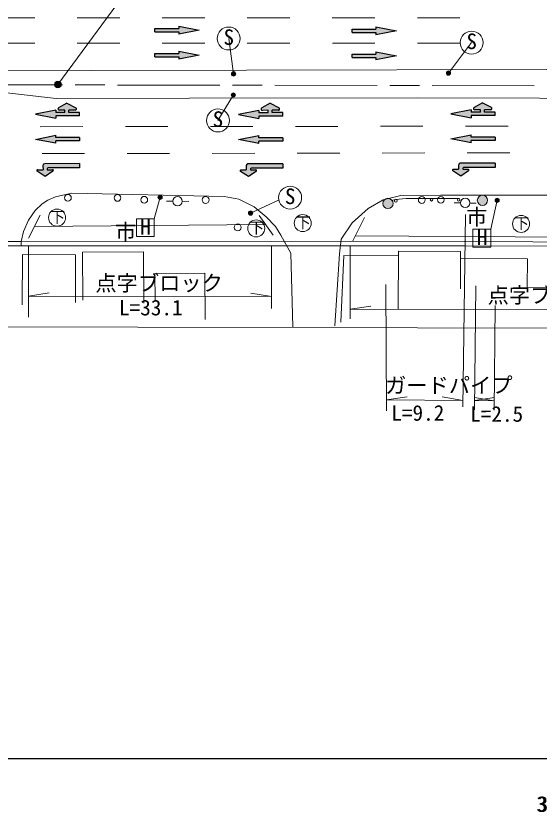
# Model space of a CAD drawing. Units: millimetres at full size, sheet at 1:1000; details may follow other scales. Extents: x 40000 to 680000, y 20000 to 380000.
# Drawn here: x 303529 to 365050, y 198715 to 292363 of the extents above; entities that cross this region are included whole.
import ezdxf
from ezdxf.enums import TextEntityAlignment as Align

# ---------------------------------------------------------------- set-up
doc = ezdxf.new("R2010")
doc.units = ezdxf.units.MM
doc.header["$LTSCALE"] = 1000
doc.linetypes.add('CHAIN', pattern=[18.5, 12, -1.5, 3.5, -1.5])
for name, color, linetype, lineweight in [('M-BGD', 7, 'Continuous', 13), ('M-BGD-EXST', 7, 'Continuous', 13), ('M-BMK', 2, 'CHAIN', 13), ('M-STR-HTXT', 7, 'Continuous', 13), ('M-STR-STR3', 7, 'Continuous', 25), ('M-STR-STRC', 7, 'Continuous', 13), ('M-TTL-BAND', 7, 'Continuous', 25)]:
    doc.layers.add(name, color=color, linetype=linetype, lineweight=lineweight)
doc.styles.add('ＭＳ ゴシック', font='')
doc.styles.get('ＭＳ ゴシック').set_extended_font_data('MS Gothic')

msp = doc.modelspace()

# ---------------------------------------------------------------- hatches: boundary and pattern name
at = {"layer": 'M-BGD'}
for points in [[(346736, 270055, 1), (347824, 270561, 1)], [(357842, 270420, 1), (358930, 270926, 1)]]:
    msp.add_hatch(color=256, dxfattribs=at).paths.add_polyline_path(points)
at = {"layer": 'M-BGD-EXST'}
for points in [[(329351, 285650, 1), (328898, 285439, 1)], [(354621, 285748, 1), (354167, 285537, 1)], [(329327, 283168, 1), (328873, 282957, 1)], [(320711, 271134, 1), (320257, 270923, 1)], [(360344, 270782, 1), (359891, 270571, 1)], [(331349, 269273, 1), (330895, 269062, 1)]]:
    msp.add_hatch(color=256, dxfattribs=at).paths.add_polyline_path(points)
at = {"layer": 'M-STR-STR3'}
for points in [[(309755, 281277), (310498, 281279, 0.78564), (310566, 281563), (309518, 282101), (308544, 281554, 0.77336), (308618, 281274), (309288, 281276), (309289, 281001), (308209, 280997), (308209, 281272), (305813, 280791), (308212, 280325), (308211, 280600), (311022, 280609), (311021, 281006), (309756, 281002)], [(333655, 281259), (334398, 281262, 0.78564), (334466, 281545), (333418, 282084), (332444, 281537, 0.77336), (332518, 281256), (333188, 281258), (333188, 280983), (332109, 280979), (332108, 281254), (329713, 280773), (332111, 280307), (332110, 280582), (334922, 280591), (334920, 280988), (333655, 280984)], [(358621, 281326), (359364, 281328, 0.78564), (359432, 281611), (358384, 282150), (357410, 281603, 0.77336), (357484, 281322), (358154, 281324), (358155, 281049), (357075, 281046), (357074, 281321), (354679, 280839), (357077, 280373), (357077, 280648), (359888, 280657), (359887, 281055), (358622, 281051)], [(306713, 274274), (306093, 274272, 0.74206), (306038, 274089), (306965, 273475), (307888, 274095, 0.74206), (307832, 274278), (307213, 274276), (307212, 274376, -0.41421), (307312, 274476), (311018, 274488), (311017, 274988), (306911, 274975, 0.41388), (306711, 274775)], [(330612, 274257), (329993, 274255, 0.74206), (329938, 274071), (330865, 273457), (331788, 274077, 0.74206), (331732, 274260), (331112, 274258), (331112, 274358, -0.41421), (331212, 274459), (334918, 274470), (334916, 274970), (330810, 274957, 0.41388), (330611, 274757)], [(355579, 274323), (354959, 274321, 0.74206), (354904, 274138), (355831, 273524), (356754, 274143, 0.74206), (356698, 274326), (356079, 274324), (356078, 274424, -0.41421), (356178, 274525), (359884, 274537), (359883, 275037), (355776, 275024, 0.41388), (355577, 274823)]]:
    msp.add_hatch(color=256, dxfattribs=at).paths.add_polyline_path(points)
at = {"layer": 'M-STR-STRC'}
for points in [[(322683, 290888), (319872, 290887), (319872, 290490), (322683, 290491), (322683, 290216), (325081, 290690), (322683, 291163)], [(345866, 290820), (343055, 290819), (343055, 290421), (345866, 290422), (345867, 290147), (348264, 290622), (345866, 291095)], [(322684, 287934), (319873, 287934), (319873, 287536), (322684, 287537), (322684, 287262), (325081, 287736), (322684, 288209)], [(345867, 287866), (343056, 287865), (343056, 287467), (345867, 287468), (345867, 287193), (348265, 287668), (345867, 288141)], [(308825, 284462, 1), (308099, 284125, 1)], [(308210, 277652), (311021, 277661), (311020, 278058), (308209, 278049), (308208, 278324), (305812, 277843), (308211, 277377)], [(332110, 277634), (334921, 277643), (334920, 278040), (332108, 278032), (332108, 278307), (329712, 277825), (332111, 277359)], [(357076, 277700), (359887, 277709), (359886, 278107), (357075, 278098), (357074, 278373), (354678, 277891), (357077, 277425)]]:
    msp.add_hatch(color=256, dxfattribs=at).paths.add_polyline_path(points)

# ---------------------------------------------------------------- linework, layer by layer
at = {"layer": 'M-BGD'}
for p, q in [((321996, 270573), (321246, 270584)), ((323096, 270556), (323846, 270544)), ((355819, 270372), (355069, 270383)), ((356919, 270355), (357668, 270343)), ((306369, 268946), (305002, 266233)), ((332151, 268883), (333782, 266561)), ((344521, 268651), (343156, 265901)), ((305685, 267589), (332892, 267829))]:
    msp.add_line(p, q, dxfattribs=at)
for points in [[(258030, 285955), (288030, 285988), (312408, 285962), (330656, 285986), (365970, 286054), (366764, 286035), (367620, 285916), (379745, 283807)], [(379450, 282663), (350768, 282713), (323936, 282694), (308244, 282651), (287408, 285022), (258018, 285052)], [(336082, 255779), (335861, 264468), (334698, 266589), (334040, 267593), (332975, 268714), (331546, 269889), (329756, 270796), (328030, 271125), (310100, 271505), (308195, 271092), (307296, 270689), (306630, 270257), (305779, 269468), (304994, 268323), (304419, 266989), (304164, 265824), (304164, 265324)], [(379730, 271173), (370179, 271268), (359915, 271293), (353474, 271298), (348807, 271235), (346707, 270717), (344936, 269692), (343077, 268025), (341785, 266102), (341570, 264382), (341014, 255894)], [(355711, 270879), (349426, 270898), (348182, 270762), (347695, 270635)], [(343458, 266509), (368500, 266323), (396118, 266127), (405104, 262537)], [(400774, 240913), (401032, 261168), (396312, 265151), (356269, 265338), (335059, 265304), (304164, 265324), (275681, 265325), (263034, 265157), (240488, 265101), (237529, 261579), (225683, 261678)], [(401274, 240906), (401535, 261398), (396495, 265650), (356270, 265838), (335059, 265804), (304164, 265824), (275677, 265825), (263030, 265657), (240254, 265600), (237298, 262081), (225687, 262178)], [(304263, 258374), (304283, 264292), (310540, 264272), (310521, 258669)], [(311382, 258913), (311348, 264579), (318516, 264622), (318552, 258575)], [(348523, 264126), (342072, 264188), (341756, 256340)], [(355816, 260267), (355815, 264641), (348528, 264683), (348462, 257906)], [(355815, 263869), (363696, 263796), (363665, 260404), (369893, 260347), (369866, 257515)], [(319901, 258975), (319874, 262046), (325736, 262098), (325785, 256669)]]:
    msp.add_lwpolyline(points, dxfattribs=at)
for centre, radius in [((309643, 270974), 400), ((315476, 270956), 400), ((318619, 270737), 400), ((322546, 270564), 550), ((325835, 270712), 400), ((347280, 270308), 600), ((348210, 270614), 150), ((351256, 270715), 400), ((352412, 270739), 150), ((353494, 270734), 400), ((355589, 270730), 150), ((356369, 270363), 550), ((358386, 270673), 600), ((329608, 267489), 400)]:
    msp.add_circle(centre, radius, dxfattribs=at)
at = {"layer": 'M-BGD-EXST'}
for p, q in [((329125, 285545), (328555, 289709)), ((354394, 285643), (357119, 289220)), ((329100, 283062), (327283, 280067)), ((320484, 271029), (319793, 268499)), ((331122, 269168), (334502, 270726)), ((360118, 270676), (359378, 267269)), ((319793, 268499), (317693, 268499)), ((317693, 268499), (317693, 266399)), ((319793, 266399), (319793, 268499)), ((359378, 267269), (357278, 267269)), ((357278, 267269), (357278, 265169)), ((359378, 265169), (359378, 267269)), ((317693, 266399), (319793, 266399)), ((357278, 265169), (359378, 265169))]:
    msp.add_line(p, q, dxfattribs=at)
for centre, radius in [((328555, 289709), 1350), ((357119, 289220), 1350), ((329125, 285545), 250), ((354394, 285643), 250), ((329100, 283062), 250), ((327283, 280067), 1350), ((335776, 270990), 1350), ((320484, 271029), 250), ((360118, 270676), 250), ((308364, 268635), 1000), ((331122, 269168), 250), ((337253, 267995), 1000), ((362930, 267898), 1000), ((331789, 267376), 1000)]:
    msp.add_circle(centre, radius, dxfattribs=at)
at = {"layer": 'M-BMK'}
msp.add_lwpolyline([(401492, 284088), (300749, 284263), (200503, 284249), (131604, 283868), (131435, 265948), (131567, 251110)], dxfattribs=at)
at = {"layer": 'M-STR-HTXT'}
for p, q in [((356390, 268999), (356076, 246378)), ((304998, 256924), (305004, 265324)), ((333582, 257967), (333587, 265305)), ((342820, 265316), (342843, 256719)), ((347040, 260774), (347100, 245925)), ((357611, 260624), (357460, 246013)), ((305000, 259390), (307425, 259773)), ((333583, 259371), (331158, 259757)), ((333583, 259371), (305000, 259390)), ((342840, 257851), (345266, 258229)), ((405051, 257703), (342840, 257851)), ((359775, 246007), (359894, 258291)), ((240233, 255925), (396519, 255551)), ((347095, 247212), (349523, 247576)), ((356087, 247136), (353665, 247541)), ((357472, 247125), (359789, 247472)), ((359786, 247105), (357475, 247491)), ((347095, 247212), (356087, 247136)), ((357472, 247125), (359786, 247105))]:
    msp.add_line(p, q, dxfattribs=at)
at = {"layer": 'M-STR-STR3'}
for p, q in [((309518, 282101), (308544, 281554)), ((309518, 282101), (310566, 281563)), ((333418, 282084), (332444, 281537)), ((333418, 282084), (334466, 281545)), ((358384, 282150), (357410, 281603)), ((358384, 282150), (359432, 281611)), ((308209, 281272), (305813, 280791)), ((308209, 281272), (308209, 280997)), ((309289, 281001), (308209, 280997)), ((309288, 281276), (308618, 281274)), ((309289, 281001), (309288, 281276)), ((310498, 281279), (309755, 281277)), ((309756, 281002), (309755, 281277)), ((311021, 281006), (309756, 281002)), ((311022, 280609), (311021, 281006)), ((332108, 281254), (329713, 280773)), ((332108, 281254), (332109, 280979)), ((333188, 280983), (332109, 280979)), ((333188, 281258), (332518, 281256)), ((333188, 280983), (333188, 281258)), ((334398, 281262), (333655, 281259)), ((333655, 280984), (333655, 281259)), ((334920, 280988), (333655, 280984)), ((334922, 280591), (334920, 280988)), ((357074, 281321), (354679, 280839)), ((357074, 281321), (357075, 281046)), ((358155, 281049), (357075, 281046)), ((358154, 281324), (357484, 281322)), ((358155, 281049), (358154, 281324)), ((359364, 281328), (358621, 281326)), ((358622, 281051), (358621, 281326)), ((359887, 281055), (358622, 281051)), ((359888, 280657), (359887, 281055)), ((305813, 280791), (308212, 280325)), ((311022, 280609), (308211, 280600)), ((308211, 280600), (308212, 280325)), ((329713, 280773), (332111, 280307)), ((334922, 280591), (332110, 280582)), ((332110, 280582), (332111, 280307)), ((354679, 280839), (357077, 280373)), ((359888, 280657), (357077, 280648)), ((357077, 280648), (357077, 280373)), ((306711, 274775), (306713, 274274)), ((311017, 274988), (306911, 274975)), ((311018, 274488), (307312, 274476)), ((311017, 274988), (311018, 274488)), ((330611, 274757), (330612, 274257)), ((334916, 274970), (330810, 274957)), ((334918, 274470), (331212, 274459)), ((334916, 274970), (334918, 274470)), ((355577, 274823), (355579, 274323)), ((359883, 275037), (355776, 275024)), ((356078, 274424), (356079, 274324)), ((359884, 274537), (356178, 274525)), ((359883, 275037), (359884, 274537)), ((306965, 273475), (306038, 274089)), ((306093, 274272), (306713, 274274)), ((307888, 274095), (306965, 273475)), ((307212, 274376), (307213, 274276)), ((307213, 274276), (307832, 274278)), ((330865, 273457), (329938, 274071)), ((329993, 274255), (330612, 274257)), ((331788, 274077), (330865, 273457)), ((331112, 274358), (331112, 274258)), ((331112, 274258), (331732, 274260)), ((355831, 273524), (354904, 274138)), ((354959, 274321), (355579, 274323)), ((356754, 274143), (355831, 273524)), ((356079, 274324), (356698, 274326))]:
    msp.add_line(p, q, dxfattribs=at)
for centre, radius, start, end in [((308618, 281424), 150, 119.31358, 270.18176), ((310498, 281429), 150, 270.18176, 62.80041), ((332517, 281406), 150, 119.31358, 270.18176), ((334397, 281412), 150, 270.18176, 62.80041), ((357484, 281472), 150, 119.31358, 270.18176), ((359364, 281478), 150, 270.18176, 62.80041), ((306911, 274775), 200, 90.18176, 180.11741), ((307312, 274376), 100, 90.18176, 180.18176), ((330811, 274757), 200, 90.18176, 180.11741), ((331212, 274359), 100, 90.18176, 180.18176), ((355777, 274824), 200, 90.18176, 180.11741), ((356178, 274425), 100, 90.18176, 180.18176), ((306093, 274172), 100, 90.18176, 236.49169), ((307833, 274178), 100, 303.87182, 90.18176), ((329993, 274155), 100, 90.18176, 236.49169), ((331733, 274160), 100, 303.87182, 90.18176), ((354959, 274221), 100, 90.18176, 236.49169), ((356699, 274226), 100, 303.87182, 90.18176)]:
    msp.add_arc(centre, radius, start, end, dxfattribs=at)
at = {"layer": 'M-STR-STRC'}
for p, q in [((343063, 331241), (308462, 284294)), ((300737, 292125), (305737, 292127)), ((310737, 292128), (315737, 292130)), ((320737, 292132), (325737, 292133)), ((330737, 292135), (335737, 292137)), ((340737, 292138), (345737, 292140)), ((350737, 292141), (355737, 292143)), ((300738, 289140), (305738, 289142)), ((310738, 289143), (315738, 289145)), ((320738, 289147), (325738, 289148)), ((330738, 289150), (335738, 289152)), ((340738, 289153), (345738, 289155)), ((350738, 289156), (355738, 289158)), ((306399, 279335), (311399, 279340)), ((316399, 279345), (321399, 279351)), ((326399, 279356), (331399, 279361)), ((336399, 279367), (341399, 279372)), ((346399, 279378), (351399, 279383)), ((356399, 279388), (361399, 279394)), ((356605, 276255), (361605, 276264)), ((306605, 276163), (311605, 276172)), ((316605, 276181), (321605, 276190)), ((326605, 276200), (331605, 276209)), ((336605, 276218), (341605, 276227)), ((346605, 276237), (351605, 276246)), ((346605, 276237), (351605, 276246))]:
    msp.add_line(p, q, dxfattribs=at)
at = {"layer": 'M-STR-STRC', "lineweight": 25}
for p, q in [((319872, 290887), (322683, 290888)), ((319872, 290490), (319872, 290887)), ((319872, 290490), (322683, 290491)), ((322683, 291163), (325081, 290690)), ((322683, 291163), (322683, 290888)), ((325081, 290690), (322683, 290216)), ((322683, 290491), (322683, 290216)), ((343055, 290819), (345866, 290820)), ((343055, 290421), (343055, 290819)), ((343055, 290421), (345866, 290422)), ((345866, 291095), (348264, 290622)), ((345866, 291095), (345866, 290820)), ((345866, 290422), (345867, 290147)), ((348264, 290622), (345867, 290147)), ((319873, 287536), (319873, 287934)), ((319873, 287934), (322684, 287934)), ((319873, 287536), (322684, 287537)), ((322684, 288209), (325081, 287736)), ((322684, 288209), (322684, 287934)), ((325081, 287736), (322684, 287262)), ((322684, 287537), (322684, 287262)), ((343056, 287865), (345867, 287866)), ((343056, 287467), (343056, 287865)), ((345867, 288141), (348265, 287668)), ((345867, 288141), (345867, 287866)), ((348265, 287668), (345867, 287193)), ((343056, 287467), (345867, 287468)), ((345867, 287468), (345867, 287193)), ((305812, 277843), (308208, 278324)), ((308209, 278049), (308208, 278324)), ((329712, 277825), (332108, 278307)), ((332108, 278032), (332108, 278307)), ((354678, 277891), (357074, 278373)), ((357075, 278098), (357074, 278373)), ((308211, 277377), (305812, 277843)), ((311020, 278058), (308209, 278049)), ((311021, 277661), (308210, 277652)), ((308211, 277377), (308210, 277652)), ((311020, 278058), (311021, 277661)), ((332111, 277359), (329712, 277825)), ((334920, 278040), (332108, 278032)), ((334921, 277643), (332110, 277634)), ((332111, 277359), (332110, 277634)), ((334920, 278040), (334921, 277643)), ((357077, 277425), (354678, 277891)), ((359886, 278107), (357075, 278098)), ((359887, 277709), (357076, 277700)), ((357077, 277425), (357076, 277700)), ((359886, 278107), (359887, 277709))]:
    msp.add_line(p, q, dxfattribs=at)
at = {"layer": 'M-STR-STRC'}
msp.add_circle((308462, 284294), 400, dxfattribs=at)
at = {"layer": 'M-TTL-BAND'}
msp.add_line((40000, 205000), (579000, 205000), dxfattribs=at)

# ---------------------------------------------------------------- texts
at = {"layer": 'M-BGD-EXST', "style": 'ＭＳ ゴシック'}
for p in [(327900, 288417), (356464, 287928), (326628, 278775), (335121, 269697)]:
    msp.add_text('S', height=1833, rotation=358.508, dxfattribs=at).set_placement(p, align=Align.BOTTOM_LEFT)
for s, height, p in [('下', 1320, (307512, 267648)), ('下', 1320, (336400, 267008)), ('H', 1833, (318146, 266091)), ('下', 1320, (330936, 266388)), ('下', 1320, (362078, 266911)), ('H', 1833, (357731, 264860))]:
    msp.add_text(s, height=height, dxfattribs=at).set_placement(p, align=Align.BOTTOM_LEFT)
at = {"layer": 'M-STR-HTXT', "style": 'ＭＳ ゴシック'}
for p in [(356475, 267247), (315187, 265506)]:
    msp.add_text('市', height=1833, dxfattribs=at).set_placement(p, align=Align.BOTTOM_LEFT)
for s, p in [('点字ブロック', (312871, 259458)), ('点字ブロック L=67.0', (358995, 258033)), ('L=33.1', (315653, 256580)), ('ガードパイプ', (346939, 247435)), ('L=9.2', (347675, 244192)), ('L=2.5', (356946, 244069))]:
    msp.add_text(s, height=1833, rotation=0.107, dxfattribs=at).set_placement(p, align=Align.BOTTOM_LEFT)
at = {"layer": 'M-TTL-BAND', "style": 'ＭＳ ゴシック'}
for p in [(367844, 198195), (368000, 198195)]:
    msp.add_text('300.0', height=1833, dxfattribs=at).set_placement(p, align=Align.BOTTOM_CENTER)

doc.saveas('drawing.dxf')
